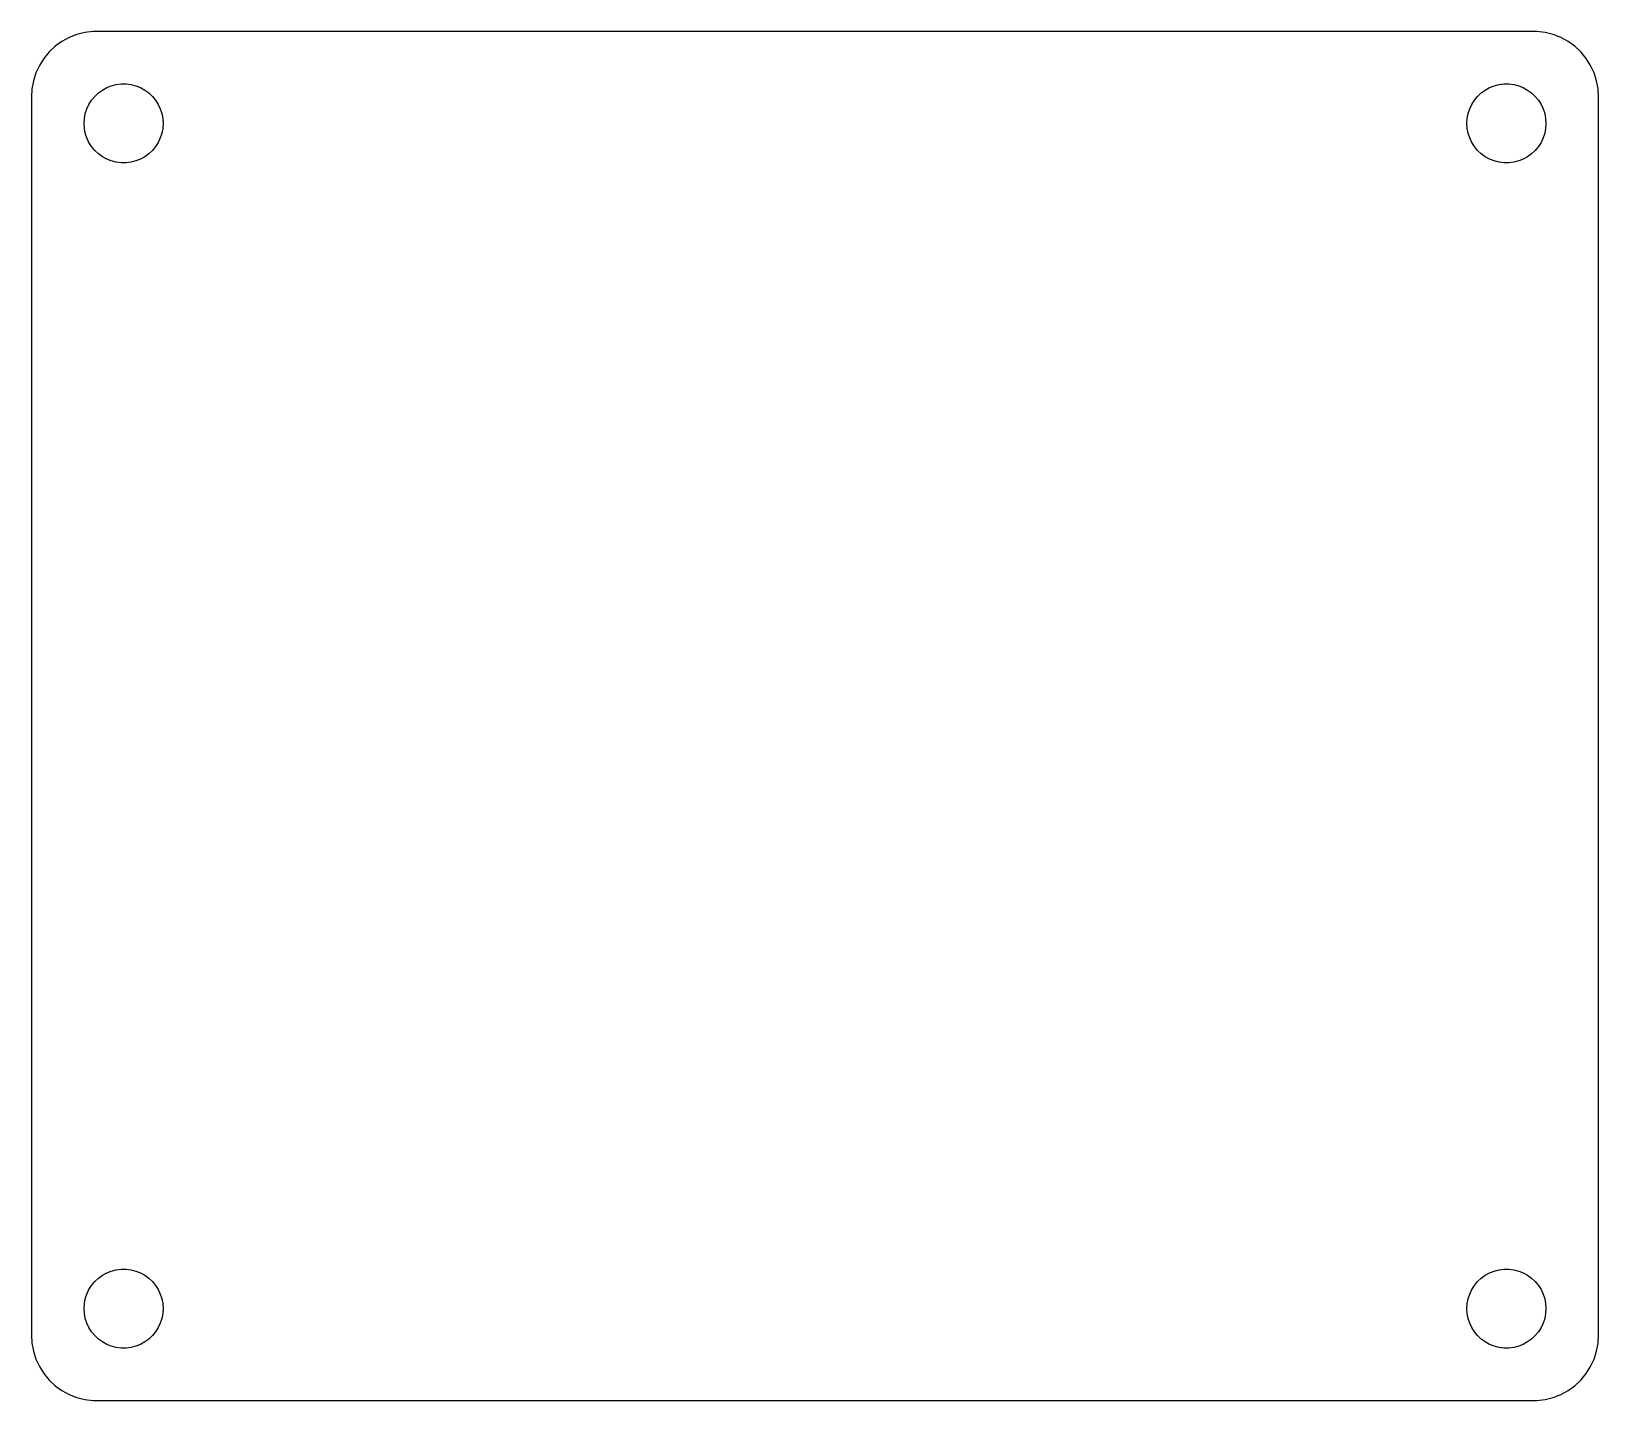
# Model space of a CAD drawing. Header units: metres. Extents: x -60 to 60, y -52 to 52.
import ezdxf

# ---------------------------------------------------------------- set-up
doc = ezdxf.new("R2010")
doc.units = ezdxf.units.M

msp = doc.modelspace()

# ---------------------------------------------------------------- linework, layer by layer
for p, q in [((-57.1791, 51.2216), (-57.6871, 50.8526)), ((-56.6289, 51.5241), (-57.1791, 51.2216)), ((-56.0451, 51.7553), (-56.6289, 51.5241)), ((-55.4369, 51.9114), (-56.0451, 51.7553)), ((-54.8139, 51.9901), (-55.4369, 51.9114)), ((54.8139, 51.9901), (-54.8139, 51.9901)), ((55.4369, 51.9114), (54.8139, 51.9901)), ((56.0451, 51.7553), (55.4369, 51.9114)), ((56.6289, 51.5241), (56.0451, 51.7553)), ((57.1791, 51.2216), (56.6289, 51.5241)), ((57.6871, 50.8526), (57.1791, 51.2216)), ((-58.1448, 50.4227), (-58.5451, 49.9389)), ((-57.6871, 50.8526), (-58.1448, 50.4227)), ((58.1448, 50.4227), (57.6871, 50.8526)), ((58.5451, 49.9389), (58.1448, 50.4227)), ((-59.1489, 48.8406), (-59.3429, 48.2434)), ((-58.8815, 49.4088), (-59.1489, 48.8406)), ((-58.5451, 49.9389), (-58.8815, 49.4088)), ((58.8815, 49.4088), (58.5451, 49.9389)), ((59.1489, 48.8406), (58.8815, 49.4088)), ((59.3429, 48.2434), (59.1489, 48.8406)), ((-59.4606, 47.6267), (-59.5, 47)), ((-59.3429, 48.2434), (-59.4606, 47.6267)), ((-54.1075, 47.533), (-53.7773, 47.7145)), ((-53.7773, 47.7145), (-53.427, 47.8532)), ((-53.427, 47.8532), (-53.0621, 47.9469)), ((-53.0621, 47.9469), (-52.6884, 47.9941)), ((-52.6884, 47.9941), (-52.3116, 47.9941)), ((-52.3116, 47.9941), (-51.9379, 47.9469)), ((-51.9379, 47.9469), (-51.5729, 47.8532)), ((-51.5729, 47.8532), (-51.2227, 47.7145)), ((-51.2227, 47.7145), (-50.8925, 47.533)), ((50.8925, 47.533), (51.2227, 47.7145)), ((51.2227, 47.7145), (51.5729, 47.8532)), ((51.5729, 47.8532), (51.9379, 47.9469)), ((51.9379, 47.9469), (52.3116, 47.9941)), ((52.3116, 47.9941), (52.6884, 47.9941)), ((52.6884, 47.9941), (53.0621, 47.9469)), ((53.0621, 47.9469), (53.427, 47.8532)), ((53.427, 47.8532), (53.7773, 47.7145)), ((53.7773, 47.7145), (54.1075, 47.533)), ((59.4606, 47.6267), (59.3429, 48.2434)), ((59.5, 47), (59.4606, 47.6267)), ((-59.5, 47), (-59.5, -47)), ((-55.2893, 46.1044), (-55.1289, 46.4453)), ((-55.1289, 46.4453), (-54.927, 46.7634)), ((-54.927, 46.7634), (-54.6869, 47.0536)), ((-54.6869, 47.0536), (-54.4123, 47.3115)), ((-54.4123, 47.3115), (-54.1075, 47.533)), ((-50.8925, 47.533), (-50.5877, 47.3115)), ((-50.5877, 47.3115), (-50.3131, 47.0536)), ((-50.3131, 47.0536), (-50.0729, 46.7634)), ((-50.0729, 46.7634), (-49.8711, 46.4453)), ((-49.8711, 46.4453), (-49.7107, 46.1044)), ((49.7107, 46.1044), (49.8711, 46.4453)), ((49.8711, 46.4453), (50.0729, 46.7634)), ((50.0729, 46.7634), (50.3131, 47.0536)), ((50.3131, 47.0536), (50.5877, 47.3115)), ((50.5877, 47.3115), (50.8925, 47.533)), ((54.1075, 47.533), (54.4123, 47.3115)), ((54.4123, 47.3115), (54.6869, 47.0536)), ((54.6869, 47.0536), (54.927, 46.7634)), ((54.927, 46.7634), (55.1289, 46.4453)), ((55.1289, 46.4453), (55.2893, 46.1044)), ((59.5, -47), (59.5, 47)), ((-55.5, 45), (-55.4763, 45.376)), ((-55.4763, 45.376), (-55.4057, 45.7461)), ((-55.4057, 45.7461), (-55.2893, 46.1044)), ((-49.7107, 46.1044), (-49.5942, 45.7461)), ((-49.5942, 45.7461), (-49.5237, 45.376)), ((-49.5237, 45.376), (-49.5, 45)), ((49.5, 45), (49.5237, 45.376)), ((49.5237, 45.376), (49.5942, 45.7461)), ((49.5942, 45.7461), (49.7107, 46.1044)), ((55.2893, 46.1044), (55.4057, 45.7461)), ((55.4057, 45.7461), (55.4763, 45.376)), ((55.4763, 45.376), (55.5, 45)), ((-55.4763, 44.624), (-55.5, 45)), ((-55.4057, 44.2539), (-55.4763, 44.624)), ((-55.2893, 43.8956), (-55.4057, 44.2539)), ((-49.5942, 44.2539), (-49.7107, 43.8956)), ((-49.5237, 44.624), (-49.5942, 44.2539)), ((-49.5, 45), (-49.5237, 44.624)), ((49.5237, 44.624), (49.5, 45)), ((49.5942, 44.2539), (49.5237, 44.624)), ((49.7107, 43.8956), (49.5942, 44.2539)), ((55.4057, 44.2539), (55.2893, 43.8956)), ((55.4763, 44.624), (55.4057, 44.2539)), ((55.5, 45), (55.4763, 44.624)), ((-55.1289, 43.5547), (-55.2893, 43.8956)), ((-54.927, 43.2366), (-55.1289, 43.5547)), ((-54.6869, 42.9464), (-54.927, 43.2366)), ((-54.4123, 42.6885), (-54.6869, 42.9464)), ((-50.3131, 42.9464), (-50.5877, 42.6885)), ((-50.0729, 43.2366), (-50.3131, 42.9464)), ((-49.8711, 43.5547), (-50.0729, 43.2366)), ((-49.7107, 43.8956), (-49.8711, 43.5547)), ((49.8711, 43.5547), (49.7107, 43.8956)), ((50.0729, 43.2366), (49.8711, 43.5547)), ((50.3131, 42.9464), (50.0729, 43.2366)), ((50.5877, 42.6885), (50.3131, 42.9464)), ((54.6869, 42.9464), (54.4123, 42.6885)), ((54.927, 43.2366), (54.6869, 42.9464)), ((55.1289, 43.5547), (54.927, 43.2366)), ((55.2893, 43.8956), (55.1289, 43.5547)), ((-54.1075, 42.467), (-54.4123, 42.6885)), ((-53.7773, 42.2855), (-54.1075, 42.467)), ((-53.427, 42.1468), (-53.7773, 42.2855)), ((-53.0621, 42.0531), (-53.427, 42.1468)), ((-52.6884, 42.0059), (-53.0621, 42.0531)), ((-52.3116, 42.0059), (-52.6884, 42.0059)), ((-51.9379, 42.0531), (-52.3116, 42.0059)), ((-51.5729, 42.1468), (-51.9379, 42.0531)), ((-51.2227, 42.2855), (-51.5729, 42.1468)), ((-50.8925, 42.467), (-51.2227, 42.2855)), ((-50.5877, 42.6885), (-50.8925, 42.467)), ((50.8925, 42.467), (50.5877, 42.6885)), ((51.2227, 42.2855), (50.8925, 42.467)), ((51.5729, 42.1468), (51.2227, 42.2855)), ((51.9379, 42.0531), (51.5729, 42.1468)), ((52.3116, 42.0059), (51.9379, 42.0531)), ((52.6884, 42.0059), (52.3116, 42.0059)), ((53.0621, 42.0531), (52.6884, 42.0059)), ((53.427, 42.1468), (53.0621, 42.0531)), ((53.7773, 42.2855), (53.427, 42.1468)), ((54.1075, 42.467), (53.7773, 42.2855)), ((54.4123, 42.6885), (54.1075, 42.467)), ((-54.6869, -42.9464), (-54.4123, -42.6885)), ((-54.4123, -42.6885), (-54.1075, -42.467)), ((-54.1075, -42.467), (-53.7773, -42.2855)), ((-53.7773, -42.2855), (-53.427, -42.1468)), ((-53.427, -42.1468), (-53.0621, -42.0531)), ((-53.0621, -42.0531), (-52.6884, -42.0059)), ((-52.6884, -42.0059), (-52.3116, -42.0059)), ((-52.3116, -42.0059), (-51.9379, -42.0531)), ((-51.9379, -42.0531), (-51.5729, -42.1468)), ((-51.5729, -42.1468), (-51.2227, -42.2855)), ((-51.2227, -42.2855), (-50.8925, -42.467)), ((-50.8925, -42.467), (-50.5877, -42.6885)), ((-50.5877, -42.6885), (-50.3131, -42.9464)), ((50.3131, -42.9464), (50.5877, -42.6885)), ((50.5877, -42.6885), (50.8925, -42.467)), ((50.8925, -42.467), (51.2227, -42.2855)), ((51.2227, -42.2855), (51.5729, -42.1468)), ((51.5729, -42.1468), (51.9379, -42.0531)), ((51.9379, -42.0531), (52.3116, -42.0059)), ((52.3116, -42.0059), (52.6884, -42.0059)), ((52.6884, -42.0059), (53.0621, -42.0531)), ((53.0621, -42.0531), (53.427, -42.1468)), ((53.427, -42.1468), (53.7773, -42.2855)), ((53.7773, -42.2855), (54.1075, -42.467)), ((54.1075, -42.467), (54.4123, -42.6885)), ((54.4123, -42.6885), (54.6869, -42.9464)), ((-55.4057, -44.2539), (-55.2893, -43.8956)), ((-55.2893, -43.8956), (-55.1289, -43.5547)), ((-55.1289, -43.5547), (-54.927, -43.2366)), ((-54.927, -43.2366), (-54.6869, -42.9464)), ((-50.3131, -42.9464), (-50.0729, -43.2366)), ((-50.0729, -43.2366), (-49.8711, -43.5547)), ((-49.8711, -43.5547), (-49.7107, -43.8956)), ((-49.7107, -43.8956), (-49.5942, -44.2539)), ((49.5942, -44.2539), (49.7107, -43.8956)), ((49.7107, -43.8956), (49.8711, -43.5547)), ((49.8711, -43.5547), (50.0729, -43.2366)), ((50.0729, -43.2366), (50.3131, -42.9464)), ((54.6869, -42.9464), (54.927, -43.2366)), ((54.927, -43.2366), (55.1289, -43.5547)), ((55.1289, -43.5547), (55.2893, -43.8956)), ((55.2893, -43.8956), (55.4057, -44.2539)), ((-55.5, -45), (-55.4763, -44.624)), ((-55.4763, -45.376), (-55.5, -45)), ((-55.4763, -44.624), (-55.4057, -44.2539)), ((-49.5942, -44.2539), (-49.5237, -44.624)), ((-49.5237, -44.624), (-49.5, -45)), ((-49.5, -45), (-49.5237, -45.376)), ((49.5, -45), (49.5237, -44.624)), ((49.5237, -45.376), (49.5, -45)), ((49.5237, -44.624), (49.5942, -44.2539)), ((55.4057, -44.2539), (55.4763, -44.624)), ((55.4763, -44.624), (55.5, -45)), ((55.5, -45), (55.4763, -45.376)), ((-55.4057, -45.7461), (-55.4763, -45.376)), ((-55.2893, -46.1044), (-55.4057, -45.7461)), ((-55.1289, -46.4453), (-55.2893, -46.1044)), ((-49.7107, -46.1044), (-49.8711, -46.4453)), ((-49.5942, -45.7461), (-49.7107, -46.1044)), ((-49.5237, -45.376), (-49.5942, -45.7461)), ((49.5942, -45.7461), (49.5237, -45.376)), ((49.7107, -46.1044), (49.5942, -45.7461)), ((49.8711, -46.4453), (49.7107, -46.1044)), ((55.2893, -46.1044), (55.1289, -46.4453)), ((55.4057, -45.7461), (55.2893, -46.1044)), ((55.4763, -45.376), (55.4057, -45.7461)), ((-59.5, -47), (-59.4606, -47.6267)), ((-54.927, -46.7634), (-55.1289, -46.4453)), ((-54.6869, -47.0536), (-54.927, -46.7634)), ((-54.4123, -47.3115), (-54.6869, -47.0536)), ((-54.1075, -47.533), (-54.4123, -47.3115)), ((-53.7773, -47.7145), (-54.1075, -47.533)), ((-50.8925, -47.533), (-51.2227, -47.7145)), ((-50.5877, -47.3115), (-50.8925, -47.533)), ((-50.3131, -47.0536), (-50.5877, -47.3115)), ((-50.0729, -46.7634), (-50.3131, -47.0536)), ((-49.8711, -46.4453), (-50.0729, -46.7634)), ((50.0729, -46.7634), (49.8711, -46.4453)), ((50.3131, -47.0536), (50.0729, -46.7634)), ((50.5877, -47.3115), (50.3131, -47.0536)), ((50.8925, -47.533), (50.5877, -47.3115)), ((51.2227, -47.7145), (50.8925, -47.533)), ((54.1075, -47.533), (53.7773, -47.7145)), ((54.4123, -47.3115), (54.1075, -47.533)), ((54.6869, -47.0536), (54.4123, -47.3115)), ((54.927, -46.7634), (54.6869, -47.0536)), ((55.1289, -46.4453), (54.927, -46.7634)), ((59.4606, -47.6267), (59.5, -47)), ((-59.4606, -47.6267), (-59.3429, -48.2434)), ((-59.3429, -48.2434), (-59.1489, -48.8406)), ((-53.427, -47.8532), (-53.7773, -47.7145)), ((-53.0621, -47.9469), (-53.427, -47.8532)), ((-52.6884, -47.9941), (-53.0621, -47.9469)), ((-52.3116, -47.9941), (-52.6884, -47.9941)), ((-51.9379, -47.9469), (-52.3116, -47.9941)), ((-51.5729, -47.8532), (-51.9379, -47.9469)), ((-51.2227, -47.7145), (-51.5729, -47.8532)), ((51.5729, -47.8532), (51.2227, -47.7145)), ((51.9379, -47.9469), (51.5729, -47.8532)), ((52.3116, -47.9941), (51.9379, -47.9469)), ((52.6884, -47.9941), (52.3116, -47.9941)), ((53.0621, -47.9469), (52.6884, -47.9941)), ((53.427, -47.8532), (53.0621, -47.9469)), ((53.7773, -47.7145), (53.427, -47.8532)), ((59.1489, -48.8406), (59.3429, -48.2434)), ((59.3429, -48.2434), (59.4606, -47.6267)), ((-59.1489, -48.8406), (-58.8815, -49.4088)), ((-58.8815, -49.4088), (-58.5451, -49.9389)), ((-58.5451, -49.9389), (-58.1448, -50.4227)), ((58.1448, -50.4227), (58.5451, -49.9389)), ((58.5451, -49.9389), (58.8815, -49.4088)), ((58.8815, -49.4088), (59.1489, -48.8406)), ((-58.1448, -50.4227), (-57.6871, -50.8526)), ((-57.6871, -50.8526), (-57.1791, -51.2216)), ((57.1791, -51.2216), (57.6871, -50.8526)), ((57.6871, -50.8526), (58.1448, -50.4227)), ((-57.1791, -51.2216), (-56.6289, -51.5241)), ((-56.6289, -51.5241), (-56.0451, -51.7553)), ((-56.0451, -51.7553), (-55.4369, -51.9114)), ((-55.4369, -51.9114), (-54.8139, -51.9901)), ((-54.8139, -51.9901), (54.8139, -51.9901)), ((54.8139, -51.9901), (55.4369, -51.9114)), ((55.4369, -51.9114), (56.0451, -51.7553)), ((56.0451, -51.7553), (56.6289, -51.5241)), ((56.6289, -51.5241), (57.1791, -51.2216))]:
    msp.add_line(p, q)

doc.saveas('drawing.dxf')
